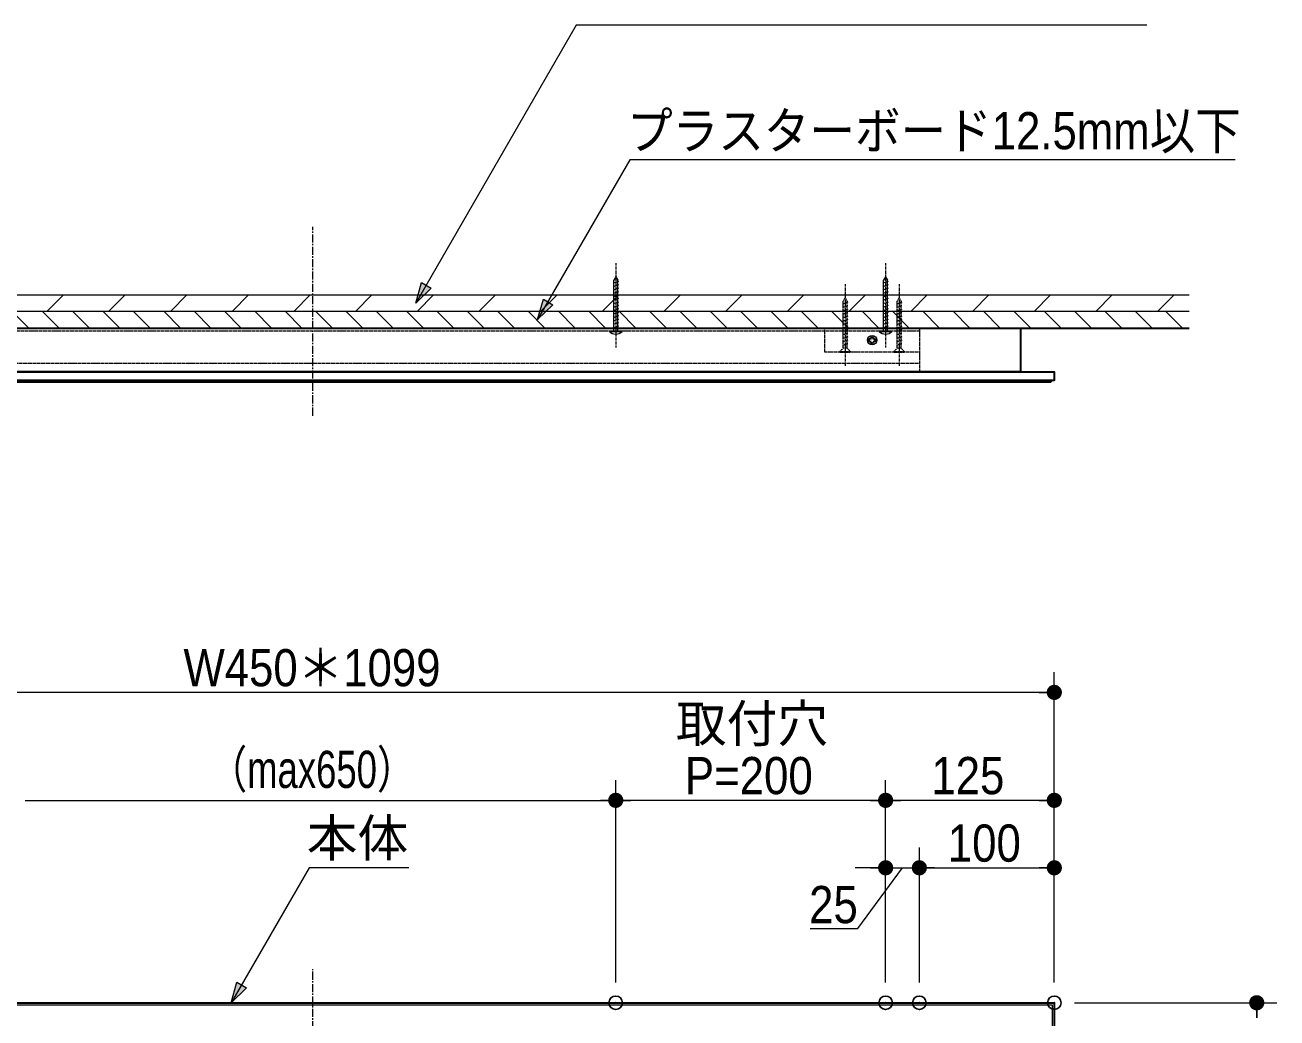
# Model space of a CAD drawing. Units: millimetres, scale not verified. Extents: x -4547 to 4547, y -2284 to 2284.
# Drawn here: x -2953 to -2026, y -611 to 124 of the extents above; entities that cross this region are included whole.
import ezdxf
from ezdxf.enums import TextEntityAlignment as Align

# ---------------------------------------------------------------- set-up
doc = ezdxf.new("R2010")
doc.units = ezdxf.units.MM
doc.header["$LTSCALE"] = 20
doc.header["$PDMODE"] = 32
doc.header["$PDSIZE"] = 10
for name, pattern in [('USER1', [0.8, 0.5, -0.3]), ('USER2', [2.91, 1.76, -0.4, 0.35, -0.4]), ('USER3', [9.172222, 5.997222, -1.058333, 1.058333, -1.058333])]:
    doc.linetypes.add(name, pattern=pattern)
for name, color, linetype, lineweight in [('0-1_3一般', 7, 'Continuous', 15), ('0-2_2寸法-2', 7, 'Continuous', 15), ('0-3_0', 7, 'Continuous', 25), ('0-5_2寸法-1', 7, 'Continuous', 15), ('0-6_2寸法-3', 7, 'Continuous', 15)]:
    doc.layers.add(name, color=color, linetype=linetype, lineweight=lineweight)
doc.layers.add('0-4_Defpoints', color=7, linetype='Continuous')
doc.styles.add('ＭＳ Ｐゴシック', font='')
doc.styles.get('ＭＳ Ｐゴシック').set_extended_font_data('MS PGothic')

# ---------------------------------------------------------------- blocks, each defined once
blk = doc.blocks.new('グループ-23')
at = {"layer": '0-1_3一般', "linetype": 'USER3'}
blk.add_line((-27990, -24500), (-27990, -11500), dxfattribs=at)
at = {"layer": '0-1_3一般', "lineweight": 30}
blk.add_lwpolyline([(-38980, -12000), (-17000, -12000), (-17000, -24000), (-38980, -24000)], close=True, dxfattribs=at)
at = {"layer": '0-1_3一般'}
blk.add_lwpolyline([(-38950, -12030), (-17030, -12030), (-17030, -23970), (-38950, -23970)], close=True, dxfattribs=at)
blk = doc.blocks.new('_Dot')
at = {"layer": '0-3_0'}
blk.add_line((-10, 0), (-20, 0), dxfattribs=at)
for points in [[(0, 0), (-10, 0), (-9.92, 1.25)], [(0, 0), (-9.92, -1.25), (-10, 0)], [(0, 0), (-9.92, 1.25), (-9.69, 2.49)], [(0, 0), (-9.69, -2.49), (-9.92, -1.25)], [(0, 0), (-9.69, 2.49), (-9.3, 3.68)], [(0, 0), (-9.3, -3.68), (-9.69, -2.49)], [(0, 0), (-9.3, 3.68), (-8.76, 4.82)], [(0, 0), (-8.76, -4.82), (-9.3, -3.68)], [(0, 0), (-8.76, 4.82), (-8.09, 5.88)], [(0, 0), (-8.09, -5.88), (-8.76, -4.82)], [(0, 0), (-8.09, 5.88), (-7.29, 6.85)], [(0, 0), (-7.29, -6.85), (-8.09, -5.88)], [(0, 0), (-7.29, 6.85), (-6.37, 7.71)], [(0, 0), (-6.37, -7.71), (-7.29, -6.85)], [(0, 0), (-6.37, 7.71), (-5.36, 8.44)], [(0, 0), (-5.36, -8.44), (-6.37, -7.71)], [(0, 0), (-5.36, 8.44), (-4.26, 9.05)], [(0, 0), (-4.26, -9.05), (-5.36, -8.44)], [(0, 0), (-4.26, 9.05), (-3.09, 9.51)], [(0, 0), (-3.09, -9.51), (-4.26, -9.05)], [(0, 0), (-3.09, 9.51), (-1.87, 9.82)], [(0, 0), (-1.87, -9.82), (-3.09, -9.51)], [(0, 0), (-1.87, 9.82), (-0.63, 9.98)], [(0, 0), (-0.63, -9.98), (-1.87, -9.82)], [(0, 0), (-0.63, 9.98), (0.63, 9.98)], [(0, 0), (0.63, -9.98), (-0.63, -9.98)], [(0, 0), (0.63, 9.98), (1.87, 9.82)], [(0, 0), (1.87, 9.82), (3.09, 9.51)], [(0, 0), (3.09, 9.51), (4.26, 9.05)], [(0, 0), (4.26, 9.05), (5.36, 8.44)], [(0, 0), (5.36, 8.44), (6.37, 7.71)], [(0, 0), (6.37, 7.71), (7.29, 6.85)], [(0, 0), (7.29, 6.85), (8.09, 5.88)], [(0, 0), (8.09, 5.88), (8.76, 4.82)], [(0, 0), (8.76, 4.82), (9.3, 3.68)], [(0, 0), (9.3, 3.68), (9.69, 2.49)], [(0, 0), (9.69, 2.49), (9.92, 1.25)], [(0, 0), (9.92, 1.25), (10, 0)], [(0, 0), (1.87, -9.82), (0.63, -9.98)], [(0, 0), (3.09, -9.51), (1.87, -9.82)], [(0, 0), (4.26, -9.05), (3.09, -9.51)], [(0, 0), (5.36, -8.44), (4.26, -9.05)], [(0, 0), (6.37, -7.71), (5.36, -8.44)], [(0, 0), (7.29, -6.85), (6.37, -7.71)], [(0, 0), (8.09, -5.88), (7.29, -6.85)], [(0, 0), (8.76, -4.82), (8.09, -5.88)], [(0, 0), (9.3, -3.68), (8.76, -4.82)], [(0, 0), (9.69, -2.49), (9.3, -3.68)], [(0, 0), (9.92, -1.25), (9.69, -2.49)], [(0, 0), (10, 0), (9.92, -1.25)]]:
    blk.add_solid(points, dxfattribs=at)
blk = doc.blocks.new('グループ-52')
at = {"layer": '0-1_3一般', "lineweight": 5}
for p, q in [((-40980, -1660.8), (-40829.2, -1510)), ((-40154.8, -1750), (-39914.8, -1510)), ((-39240.4, -1750), (-39000.4, -1510)), ((-38326, -1750), (-38086, -1510)), ((-37411.6, -1750), (-37171.6, -1510)), ((-36497.2, -1750), (-36257.2, -1510)), ((-35582.8, -1750), (-35342.8, -1510)), ((-34668.4, -1750), (-34428.4, -1510)), ((-33754, -1750), (-33514, -1510)), ((-32839.6, -1750), (-32599.6, -1510)), ((-31925.2, -1750), (-31685.2, -1510)), ((-31010.8, -1750), (-30770.8, -1510)), ((-30096.4, -1750), (-29856.4, -1510)), ((-29182, -1750), (-28942, -1510)), ((-28267.6, -1750), (-28027.6, -1510)), ((-27353.2, -1750), (-27113.2, -1510)), ((-26438.8, -1750), (-26198.8, -1510)), ((-25524.4, -1750), (-25284.4, -1510)), ((-24610, -1750), (-24370, -1510)), ((-23695.6, -1750), (-23455.6, -1510)), ((-22781.2, -1750), (-22541.2, -1510)), ((-21866.8, -1750), (-21626.8, -1510)), ((-20952.4, -1750), (-20712.4, -1510)), ((-20038, -1750), (-19798, -1510)), ((-19123.6, -1750), (-18883.6, -1510)), ((-18209.2, -1750), (-17969.2, -1510)), ((-17294.8, -1750), (-17054.8, -1510)), ((-16380.4, -1750), (-16140.4, -1510)), ((-15466, -1750), (-15226, -1510))]:
    blk.add_line(p, q, dxfattribs=at)
at = {"layer": '0-1_3一般'}
for p, q in [((-40980, -1510), (-15000, -1510)), ((-40980, -1750), (-15000, -1750)), ((-40980, -1770), (-40750, -2000)), ((-40550, -1750), (-40300, -2000)), ((-40100, -1750), (-39850, -2000)), ((-39650, -1750), (-39400, -2000)), ((-39200, -1750), (-38950, -2000)), ((-38750, -1750), (-38500, -2000)), ((-38300, -1750), (-38050, -2000)), ((-37850, -1750), (-37600, -2000)), ((-37400, -1750), (-37150, -2000)), ((-36950, -1750), (-36700, -2000)), ((-36500, -1750), (-36250, -2000)), ((-36050, -1750), (-35800, -2000)), ((-35600, -1750), (-35350, -2000)), ((-35150, -1750), (-34900, -2000)), ((-34700, -1750), (-34450, -2000)), ((-34250, -1750), (-34000, -2000)), ((-33800, -1750), (-33550, -2000)), ((-33350, -1750), (-33100, -2000)), ((-32900, -1750), (-32650, -2000)), ((-32450, -1750), (-32200, -2000)), ((-32000, -1750), (-31750, -2000)), ((-31550, -1750), (-31300, -2000)), ((-31100, -1750), (-30850, -2000)), ((-30650, -1750), (-30400, -2000)), ((-30200, -1750), (-29950, -2000)), ((-29750, -1750), (-29500, -2000)), ((-29300, -1750), (-29050, -2000)), ((-28850, -1750), (-28600, -2000)), ((-28400, -1750), (-28150, -2000)), ((-27950, -1750), (-27700, -2000)), ((-27500, -1750), (-27250, -2000)), ((-27050, -1750), (-26800, -2000)), ((-26600, -1750), (-26350, -2000)), ((-26150, -1750), (-25900, -2000)), ((-25700, -1750), (-25450, -2000)), ((-25250, -1750), (-25000, -2000)), ((-24800, -1750), (-24550, -2000)), ((-24350, -1750), (-24100, -2000)), ((-23900, -1750), (-23650, -2000)), ((-23450, -1750), (-23200, -2000)), ((-23000, -1750), (-22750, -2000)), ((-22550, -1750), (-22300, -2000)), ((-22100, -1750), (-21850, -2000)), ((-21650, -1750), (-21400, -2000)), ((-21200, -1750), (-20950, -2000)), ((-20750, -1750), (-20500, -2000)), ((-20300, -1750), (-20050, -2000)), ((-19850, -1750), (-19600, -2000)), ((-19400, -1750), (-19150, -2000)), ((-18950, -1750), (-18700, -2000)), ((-18500, -1750), (-18250, -2000)), ((-18050, -1750), (-17800, -2000)), ((-17600, -1750), (-17350, -2000)), ((-17150, -1750), (-16900, -2000)), ((-16700, -1750), (-16450, -2000)), ((-16250, -1750), (-16000, -2000)), ((-15800, -1750), (-15550, -2000)), ((-15350, -1750), (-15100, -2000))]:
    blk.add_line(p, q, dxfattribs=at)
at = {"layer": '0-1_3一般', "lineweight": 30}
blk.add_line((-40980, -2000), (-15000, -2000), dxfattribs=at)
blk = doc.blocks.new('グループ-57')
at = {"layer": '0-1_3一般', "lineweight": 30}
for points in [[(-38480, -2000), (-17500, -2000), (-17500, -2650), (-38480, -2650)], [(-38980, -2650), (-17000, -2650), (-17000, -2780), (-38980, -2780)]]:
    blk.add_lwpolyline(points, close=True, dxfattribs=at)
blk.add_lwpolyline([(-38950, -2780), (-38930, -2800), (-17050, -2800), (-17030, -2780)], dxfattribs=at)
blk = doc.blocks.new('グループ-58')
at = {"layer": '0-1_3一般', "linetype": 'USER1'}
blk.add_line((-36980, -2040), (-19000, -2040), dxfattribs=at)
blk.add_lwpolyline([(-36980, -2528.3), (-36980, -2000), (-19000, -2000), (-19000, -2528.3)], close=True, dxfattribs=at)
blk = doc.blocks.new('グループ-59')
at = {"layer": '0-1_3一般', "linetype": 'USER1'}
blk.add_lwpolyline([(-36980, -2000), (-19000, -2000), (-19000, -2650), (-36980, -2650)], close=True, dxfattribs=at)
at = {"layer": '0-1_3一般'}
blk.add_blockref('グループ-58', (0, 0), dxfattribs=at)
blk = doc.blocks.new('グループ-60')
at = {"layer": '0-1_3一般', "linetype": 'USER2'}
blk.add_line((-19300, -1350), (-19300, -2560), dxfattribs=at)
at = {"layer": '0-1_3一般', "linetype": 'USER1'}
for p, q in [((-19260, -1619.3), (-19340, -1646.6)), ((-19300, -1550), (-19330, -1602)), ((-19330, -2300), (-19330, -1602)), ((-19300, -1550), (-19270, -1602)), ((-19270, -2300), (-19270, -1602)), ((-19260, -1670.4), (-19340, -1697.7)), ((-19260, -1721.5), (-19340, -1748.8)), ((-19260, -1772.7), (-19340, -1799.9)), ((-19260, -1823.8), (-19340, -1851.1)), ((-19260, -1874.9), (-19340, -1902.2)), ((-19260, -1926), (-19340, -1953.3)), ((-19260, -1977.1), (-19340, -2004.4)), ((-19260, -2028.3), (-19340, -2055.5)), ((-19260, -2079.4), (-19340, -2106.7)), ((-19260, -2130.5), (-19340, -2157.8)), ((-19260, -2181.6), (-19340, -2208.9)), ((-19380, -2350), (-19330, -2300)), ((-19380, -2360), (-19380, -2350)), ((-19380, -2350), (-19220, -2350)), ((-19380, -2360), (-19220, -2360)), ((-19260, -2232.8), (-19340, -2260)), ((-19220, -2360), (-19220, -2350))]:
    blk.add_line(p, q, dxfattribs=at)
blk.add_lwpolyline([(-19220, -2350), (-19270, -2300), (-19330, -2300)], dxfattribs=at)
blk = doc.blocks.new('グループ-61')
at = {"layer": '0-1_3一般', "linetype": 'USER2'}
blk.add_line((-20100, -1350), (-20100, -2560), dxfattribs=at)
at = {"layer": '0-1_3一般', "linetype": 'USER1'}
for p, q in [((-20060, -1619.3), (-20140, -1646.6)), ((-20100, -1550), (-20130, -1602)), ((-20130, -2300), (-20130, -1602)), ((-20100, -1550), (-20070, -1602)), ((-20070, -2300), (-20070, -1602)), ((-20060, -1670.4), (-20140, -1697.7)), ((-20060, -1721.5), (-20140, -1748.8)), ((-20060, -1772.7), (-20140, -1799.9)), ((-20060, -1823.8), (-20140, -1851.1)), ((-20060, -1874.9), (-20140, -1902.2)), ((-20060, -1926), (-20140, -1953.3)), ((-20060, -1977.1), (-20140, -2004.4)), ((-20060, -2028.3), (-20140, -2055.5)), ((-20060, -2079.4), (-20140, -2106.7)), ((-20060, -2130.5), (-20140, -2157.8)), ((-20060, -2181.6), (-20140, -2208.9)), ((-20180, -2350), (-20130, -2300)), ((-20180, -2360), (-20180, -2350)), ((-20180, -2350), (-20020, -2350)), ((-20180, -2360), (-20020, -2360)), ((-20060, -2232.8), (-20140, -2260)), ((-20020, -2360), (-20020, -2350))]:
    blk.add_line(p, q, dxfattribs=at)
blk.add_lwpolyline([(-20020, -2350), (-20070, -2300), (-20130, -2300)], dxfattribs=at)
blk = doc.blocks.new('グループ-62')
at = {"layer": '0-1_3一般'}
for p, q in [((-19760, -2194), (-19760, -2166)), ((-19714, -2166), (-19760, -2166)), ((-19686, -2120), (-19714, -2120)), ((-19640, -2166), (-19686, -2166)), ((-19640, -2194), (-19640, -2166)), ((-19686, -2240), (-19714, -2240))]:
    blk.add_line(p, q, dxfattribs=at)
at = {"layer": '0-1_3一般', "linetype": 'USER2'}
for p, q in [((-19760, -2194), (-19714, -2194)), ((-19714, -2166), (-19714, -2120)), ((-19714, -2240), (-19714, -2194)), ((-19686, -2166), (-19686, -2120)), ((-19686, -2194), (-19640, -2194)), ((-19686, -2240), (-19686, -2194))]:
    blk.add_line(p, q, dxfattribs=at)
at = {"layer": '0-1_3一般'}
for radius in [70, 40]:
    blk.add_circle((-19700, -2180), radius, dxfattribs=at)
blk = doc.blocks.new('グループ-63')
at = {"layer": '0-1_3一般', "linetype": 'USER1'}
blk.add_lwpolyline([(-19000, -2360), (-20400, -2360), (-20400, -2000), (-19000, -2000)], close=True, dxfattribs=at)
at = {"layer": '0-1_3一般'}
for name in ['グループ-61', 'グループ-60', 'グループ-62']:
    blk.add_blockref(name, (0, 0), dxfattribs=at)
blk = doc.blocks.new('グループ-64')
at = {"layer": '0-1_3一般', "linetype": 'USER2'}
blk.add_line((-36480, -1040), (-36480, -2290), dxfattribs=at)
at = {"layer": '0-1_3一般'}
for p, q in [((-36480, -1240), (-36510, -1292)), ((-36510, -2040), (-36510, -1292)), ((-36480, -1240), (-36450, -1292)), ((-36450, -2040), (-36450, -1292)), ((-36440, -1309.3), (-36520, -1336.6)), ((-36440, -1360.4), (-36520, -1387.7)), ((-36440, -1411.5), (-36520, -1438.8)), ((-36440, -1462.7), (-36520, -1489.9)), ((-36440, -1513.8), (-36520, -1541.1)), ((-36440, -1564.9), (-36520, -1592.2)), ((-36440, -1616), (-36520, -1643.3)), ((-36440, -1667.1), (-36520, -1694.4)), ((-36440, -1718.3), (-36520, -1745.5)), ((-36440, -1769.4), (-36520, -1796.7)), ((-36440, -1820.5), (-36520, -1847.8)), ((-36574, -2040), (-36386, -2040)), ((-36574, -2050), (-36574, -2040)), ((-36440, -1871.6), (-36520, -1898.9)), ((-36440, -1922.8), (-36520, -1950)), ((-36440, -1973.9), (-36520, -2001.2)), ((-36386, -2050), (-36386, -2040)), ((-36574, -2050), (-36386, -2050))]:
    blk.add_line(p, q, dxfattribs=at)
blk.add_arc((-36480, -1959.6), 130.4, 223.8974, 316.1026, dxfattribs=at)
blk = doc.blocks.new('グループ-65')
at = {"layer": '0-1_3一般', "linetype": 'USER2'}
blk.add_line((-32480, -1040), (-32480, -2290), dxfattribs=at)
at = {"layer": '0-1_3一般'}
for p, q in [((-32480, -1240), (-32510, -1292)), ((-32510, -2040), (-32510, -1292)), ((-32480, -1240), (-32450, -1292)), ((-32450, -2040), (-32450, -1292)), ((-32440, -1309.3), (-32520, -1336.6)), ((-32440, -1360.4), (-32520, -1387.7)), ((-32440, -1411.5), (-32520, -1438.8)), ((-32440, -1462.7), (-32520, -1489.9)), ((-32440, -1513.8), (-32520, -1541.1)), ((-32440, -1564.9), (-32520, -1592.2)), ((-32440, -1616), (-32520, -1643.3)), ((-32440, -1667.1), (-32520, -1694.4)), ((-32440, -1718.3), (-32520, -1745.5)), ((-32440, -1769.4), (-32520, -1796.7)), ((-32440, -1820.5), (-32520, -1847.8)), ((-32574, -2040), (-32386, -2040)), ((-32574, -2050), (-32574, -2040)), ((-32440, -1871.6), (-32520, -1898.9)), ((-32440, -1922.8), (-32520, -1950)), ((-32440, -1973.9), (-32520, -2001.2)), ((-32386, -2050), (-32386, -2040)), ((-32574, -2050), (-32386, -2050))]:
    blk.add_line(p, q, dxfattribs=at)
blk.add_arc((-32480, -1959.6), 130.4, 223.8974, 316.1026, dxfattribs=at)
blk = doc.blocks.new('グループ-66')
at = {"layer": '0-1_3一般', "linetype": 'USER2'}
blk.add_line((-19500, -1040), (-19500, -2290), dxfattribs=at)
at = {"layer": '0-1_3一般'}
for p, q in [((-19500, -1240), (-19530, -1292)), ((-19530, -2040), (-19530, -1292)), ((-19500, -1240), (-19470, -1292)), ((-19470, -2040), (-19470, -1292)), ((-19460, -1309.3), (-19540, -1336.6)), ((-19460, -1360.4), (-19540, -1387.7)), ((-19460, -1411.5), (-19540, -1438.8)), ((-19460, -1462.7), (-19540, -1489.9)), ((-19460, -1513.8), (-19540, -1541.1)), ((-19460, -1564.9), (-19540, -1592.2)), ((-19460, -1616), (-19540, -1643.3)), ((-19460, -1667.1), (-19540, -1694.4)), ((-19460, -1718.3), (-19540, -1745.5)), ((-19460, -1769.4), (-19540, -1796.7)), ((-19460, -1820.5), (-19540, -1847.8)), ((-19594, -2040), (-19406, -2040)), ((-19594, -2050), (-19594, -2040)), ((-19460, -1871.6), (-19540, -1898.9)), ((-19460, -1922.8), (-19540, -1950)), ((-19460, -1973.9), (-19540, -2001.2)), ((-19406, -2050), (-19406, -2040)), ((-19594, -2050), (-19406, -2050))]:
    blk.add_line(p, q, dxfattribs=at)
blk.add_arc((-19500, -1959.6), 130.4, 223.8974, 316.1026, dxfattribs=at)
blk = doc.blocks.new('グループ-67')
at = {"layer": '0-1_3一般', "linetype": 'USER2'}
blk.add_line((-23500, -1040), (-23500, -2290), dxfattribs=at)
at = {"layer": '0-1_3一般'}
for p, q in [((-23500, -1240), (-23530, -1292)), ((-23530, -2040), (-23530, -1292)), ((-23500, -1240), (-23470, -1292)), ((-23470, -2040), (-23470, -1292)), ((-23460, -1309.3), (-23540, -1336.6)), ((-23460, -1360.4), (-23540, -1387.7)), ((-23460, -1411.5), (-23540, -1438.8)), ((-23460, -1462.7), (-23540, -1489.9)), ((-23460, -1513.8), (-23540, -1541.1)), ((-23460, -1564.9), (-23540, -1592.2)), ((-23460, -1616), (-23540, -1643.3)), ((-23460, -1667.1), (-23540, -1694.4)), ((-23460, -1718.3), (-23540, -1745.5)), ((-23460, -1769.4), (-23540, -1796.7)), ((-23460, -1820.5), (-23540, -1847.8)), ((-23594, -2040), (-23406, -2040)), ((-23594, -2050), (-23594, -2040)), ((-23460, -1871.6), (-23540, -1898.9)), ((-23460, -1922.8), (-23540, -1950)), ((-23460, -1973.9), (-23540, -2001.2)), ((-23406, -2050), (-23406, -2040)), ((-23594, -2050), (-23406, -2050))]:
    blk.add_line(p, q, dxfattribs=at)
blk.add_arc((-23500, -1959.6), 130.4, 223.8974, 316.1026, dxfattribs=at)
blk = doc.blocks.new('グループ-68')
at = {"layer": '0-1_3一般'}
for name in ['グループ-64', 'グループ-65', 'グループ-67', 'グループ-66']:
    blk.add_blockref(name, (0, 0), dxfattribs=at)
blk = doc.blocks.new('グループ-69')
at = {"layer": '0-1_3一般', "linetype": 'USER3'}
blk.add_line((-27990, -3300), (-27990, -500), dxfattribs=at)
at = {"layer": '0-1_3一般'}
for name in ['グループ-68', 'グループ-63', 'グループ-52', 'グループ-57', 'グループ-59']:
    blk.add_blockref(name, (0, 0), dxfattribs=at)

msp = doc.modelspace()

# ---------------------------------------------------------------- linework, layer by layer
at = {"layer": '0-2_2寸法-2'}
for p, q in [((-2315.63, -585), (-2315.63, -485)), ((-2290.63, -585), (-2290.63, -485)), ((-2326.88, -500), (-2338.14, -500)), ((-2315.63, -500), (-2290.63, -500)), ((-2279.37, -500), (-2268.11, -500))]:
    msp.add_line(p, q, dxfattribs=at)
msp.add_lwpolyline([(-2371.48, -545), (-2336.32, -545), (-2303.13, -500)], dxfattribs=at)
at = {"layer": '0-4_Defpoints'}
for p in [(-2515.63, -450), (-2315.63, -450), (-2190.63, -450), (-2315.63, -500), (-2290.63, -500), (-2190.63, -500), (-2515.63, -600), (-2315.63, -600), (-2290.63, -600), (-2190.63, -600), (-2190.63, -600), (-2040.63, -600)]:
    msp.add_point(p, dxfattribs=at)
at = {"layer": '0-5_2寸法-1'}
for p, q in [((-2190.63, -435), (-2190.63, -355)), ((-2201.88, -370), (-3278.37, -370)), ((-2515.63, -585), (-2515.63, -435)), ((-2515.63, -585), (-2515.63, -435)), ((-2315.63, -485), (-2315.63, -435)), ((-2315.63, -485), (-2315.63, -435)), ((-2190.63, -585), (-2190.63, -435)), ((-2953.37, -450), (-2526.88, -450)), ((-2326.88, -450), (-2504.37, -450)), ((-2201.88, -450), (-2304.37, -450)), ((-2290.63, -585), (-2290.63, -485)), ((-2190.63, -585), (-2190.63, -485)), ((-2279.37, -500), (-2201.88, -500)), ((-2175.63, -600), (-2025.63, -600))]:
    msp.add_line(p, q, dxfattribs=at)
at = {"layer": '0-6_2寸法-3'}
for points in [[(-2122.13, 124.5), (-2544.93, 124.5), (-2663.86, -81.5)], [(-2056.61, 24.5), (-2505.3, 24.5), (-2573.57, -93.75)], [(-2668.84, -500), (-2742.92, -500), (-2800.66, -600)]]:
    msp.add_lwpolyline(points, dxfattribs=at)
at = {"layer": '0-6_2寸法-3', "lineweight": 5}
for points in [[(-2652.52, -70.55), (-2663.86, -81.5), (-2659.51, -66.34)], [(-2562.23, -82.8), (-2573.57, -93.75), (-2569.23, -78.59)], [(-2789.32, -589.05), (-2800.66, -600), (-2796.31, -584.84)]]:
    msp.add_lwpolyline(points, close=True, dxfattribs=at)
at = {"layer": '0-6_2寸法-3'}
for points in [[(-2652.52, -70.55), (-2659.51, -66.34), (-2663.86, -81.5)], [(-2562.23, -82.8), (-2569.23, -78.59), (-2573.57, -93.75)], [(-2789.32, -589.05), (-2796.31, -584.84), (-2800.66, -600)]]:
    msp.add_solid(points, dxfattribs=at)

# ---------------------------------------------------------------- block references
at = {"layer": '0-1_3一般', "xscale": 0.05, "yscale": 0.05}
for name in ['グループ-69', 'グループ-23']:
    msp.add_blockref(name, (-1340.63, 0), dxfattribs=at)
at = {"layer": '0-2_2寸法-2', "xscale": 0.5627563, "yscale": 0.5627563}
msp.add_blockref('_Dot', (-2315.63, -500), dxfattribs=at)
at = {"layer": '0-2_2寸法-2', "xscale": 0.5627563, "yscale": 0.5627563, "rotation": 180}
msp.add_blockref('_Dot', (-2290.63, -500), dxfattribs=at)
at = {"layer": '0-5_2寸法-1', "xscale": 0.5627563, "yscale": 0.5627563}
for p in [(-2190.63, -370), (-2515.63, -450), (-2315.63, -450), (-2190.63, -450), (-2190.63, -500)]:
    msp.add_blockref('_Dot', p, dxfattribs=at)
for p, rotation in [((-2515.63, -450), 180), ((-2315.63, -450), 180), ((-2290.63, -500), 180), ((-2040.63, -600), 90)]:
    msp.add_blockref('_Dot', p, dxfattribs=dict(at, rotation=rotation))

# ---------------------------------------------------------------- texts
at = {"layer": '0-2_2寸法-2', "style": 'ＭＳ Ｐゴシック', "width": 0.9}
msp.add_text('25', height=27.57, dxfattribs=at).set_placement((-2372.34, -549.29), align=Align.BOTTOM_LEFT)
at = {"layer": '0-5_2寸法-1', "style": 'ＭＳ Ｐゴシック'}
for s, height, width, p in [('W450＊1099', 27.51, 0.9, (-2835.93, -373.72)), ('（max650）', 27.57, 0.75, (-2817, -449.11)), ('P=200', 27.57, 0.9, (-2464.4, -453.72)), ('125', 27.57, 0.9, (-2281.79, -453.72)), ('100', 27.57, 0.9, (-2269.58, -503.72))]:
    msp.add_text(s, height=height, dxfattribs=dict(at, width=width)).set_placement(p, align=Align.BOTTOM_LEFT)
at = {"layer": '0-6_2寸法-3', "style": 'ＭＳ Ｐゴシック', "width": 0.9}
msp.add_text('プラスターボード12.5mm以下', height=27.51, dxfattribs=at).set_placement((-2507.18, 24.23), align=Align.BOTTOM_LEFT)
at = {"layer": '0-6_2寸法-3', "style": 'ＭＳ Ｐゴシック'}
for s, p in [('取付穴', (-2471.1, -415.12)), ('本体', (-2744.65, -499.97))]:
    msp.add_text(s, height=27.57, dxfattribs=at).set_placement(p, align=Align.BOTTOM_LEFT)

doc.saveas('drawing.dxf')
